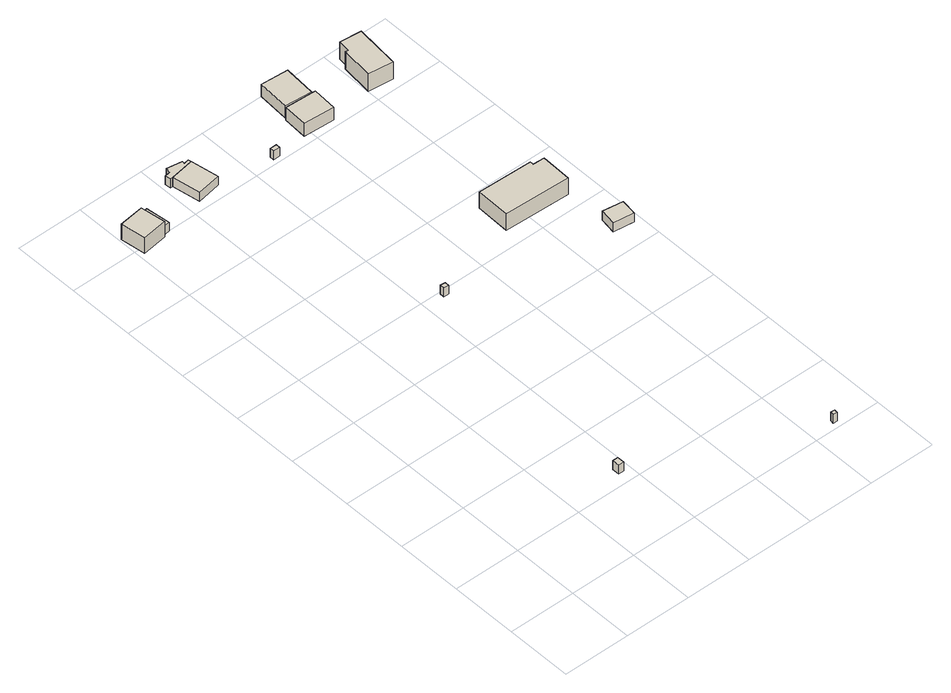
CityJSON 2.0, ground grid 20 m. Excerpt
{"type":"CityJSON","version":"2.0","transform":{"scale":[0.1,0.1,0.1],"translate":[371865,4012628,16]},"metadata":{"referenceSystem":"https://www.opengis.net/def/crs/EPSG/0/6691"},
"CityObjects":{
"building1":{"type":"Building","attributes":{"枝番":1,"利根川水系渡良瀬川洪水浸水想定区域（計画規模）.規模":"L1","利根川水系渡良瀬川洪水浸水想定区域（計画規模）.浸水ランク":"1","利根川水系渡良瀬川洪水浸水想定区域（計画規模）.浸水深":0.46,"利根川水系渡良瀬川洪水浸水想定区域（計画規模）.継続時間":6.4,"利根川水系渡良瀬川洪水浸水想定区域（想定最大規模）.規模":"L2","利根川水系渡良瀬川洪水浸水想定区域（想定最大規模）.浸水ランク":"2","利根川水系渡良瀬川洪水浸水想定区域（想定最大規模）.浸水深":1.32,"利根川水系渡良瀬川洪水浸水想定区域（想定最大規模）.継続時間":33.1,"利根川水系矢場川洪水浸水想定区域（想定最大規模）.規模":"L2","利根川水系矢場川洪水浸水想定区域（想定最大規模）.浸水ランク":"2","利根川水系矢場川洪水浸水想定区域（想定最大規模）.浸水深":0.69,"利根川水系矢場川洪水浸水想定区域（想定最大規模）.継続時間":0.1,"利根川水系多々良川洪水浸水想定区域（想定最大規模）.規模":"L2","利根川水系多々良川洪水浸水想定区域（想定最大規模）.浸水ランク":"1","利根川水系多々良川洪水浸水想定区域（想定最大規模）.浸水深":0.44,"利根川水系利根川洪水浸水想定区域（計画規模）.規模":"L1","利根川水系利根川洪水浸水想定区域（計画規模）.浸水ランク":"2","利根川水系利根川洪水浸水想定区域（計画規模）.浸水深":1.5,"利根川水系利根川洪水浸水想定区域（想定最大規模）.規模":"L2","利根川水系利根川洪水浸水想定区域（想定最大規模）.浸水ランク":"3","利根川水系利根川洪水浸水想定区域（想定最大規模）.浸水深":3.73,"BuildingDetails.prefecture":"10","BuildingDetails.city":"10207"},"geometry":[{"type":"Solid","lod":"1","boundaries":[[[[0,1,2,3]],[[2,4,5,3]],[[1,6,4,2]],[[0,7,6,1]],[[3,5,7,0]],[[4,6,7,5]]]]}]},
"building2":{"type":"Building","attributes":{"枝番":1,"利根川水系渡良瀬川洪水浸水想定区域（計画規模）.規模":"L1","利根川水系渡良瀬川洪水浸水想定区域（計画規模）.浸水ランク":"2","利根川水系渡良瀬川洪水浸水想定区域（計画規模）.浸水深":1.28,"利根川水系渡良瀬川洪水浸水想定区域（計画規模）.継続時間":28.4,"利根川水系渡良瀬川洪水浸水想定区域（想定最大規模）.規模":"L2","利根川水系渡良瀬川洪水浸水想定区域（想定最大規模）.浸水ランク":"2","利根川水系渡良瀬川洪水浸水想定区域（想定最大規模）.浸水深":2.15,"利根川水系渡良瀬川洪水浸水想定区域（想定最大規模）.継続時間":111,"利根川水系矢場川洪水浸水想定区域（想定最大規模）.規模":"L2","利根川水系矢場川洪水浸水想定区域（想定最大規模）.浸水ランク":"2","利根川水系矢場川洪水浸水想定区域（想定最大規模）.浸水深":0.8,"利根川水系矢場川洪水浸水想定区域（想定最大規模）.継続時間":22.4,"利根川水系多々良川洪水浸水想定区域（想定最大規模）.規模":"L2","利根川水系多々良川洪水浸水想定区域（想定最大規模）.浸水ランク":"2","利根川水系多々良川洪水浸水想定区域（想定最大規模）.浸水深":0.54,"利根川水系多々良川洪水浸水想定区域（想定最大規模）.継続時間":14.7,"利根川水系利根川洪水浸水想定区域（計画規模）.規模":"L1","利根川水系利根川洪水浸水想定区域（計画規模）.浸水ランク":"2","利根川水系利根川洪水浸水想定区域（計画規模）.浸水深":2.3,"利根川水系利根川洪水浸水想定区域（想定最大規模）.規模":"L2","利根川水系利根川洪水浸水想定区域（想定最大規模）.浸水ランク":"3","利根川水系利根川洪水浸水想定区域（想定最大規模）.浸水深":4.53,"usage":"411","measuredHeight":5.8,"BuildingDetails.prefecture":"10","BuildingDetails.city":"10207","BuildingDetails.surveyYear":2016},"geometry":[{"type":"Solid","lod":"1","boundaries":[[[[8,9,10,11,12]],[[11,13,14,12]],[[10,15,13,11]],[[9,16,15,10]],[[8,17,16,9]],[[12,14,17,8]],[[13,15,16,17,14]]]]}]},
"building3":{"type":"Building","attributes":{"枝番":1,"利根川水系渡良瀬川洪水浸水想定区域（計画規模）.規模":"L1","利根川水系渡良瀬川洪水浸水想定区域（計画規模）.浸水ランク":"2","利根川水系渡良瀬川洪水浸水想定区域（計画規模）.浸水深":1.38,"利根川水系渡良瀬川洪水浸水想定区域（計画規模）.継続時間":28.4,"利根川水系渡良瀬川洪水浸水想定区域（想定最大規模）.規模":"L2","利根川水系渡良瀬川洪水浸水想定区域（想定最大規模）.浸水ランク":"2","利根川水系渡良瀬川洪水浸水想定区域（想定最大規模）.浸水深":2.25,"利根川水系渡良瀬川洪水浸水想定区域（想定最大規模）.継続時間":111,"利根川水系矢場川洪水浸水想定区域（想定最大規模）.規模":"L2","利根川水系矢場川洪水浸水想定区域（想定最大規模）.浸水ランク":"2","利根川水系矢場川洪水浸水想定区域（想定最大規模）.浸水深":0.9,"利根川水系矢場川洪水浸水想定区域（想定最大規模）.継続時間":22.4,"利根川水系多々良川洪水浸水想定区域（想定最大規模）.規模":"L2","利根川水系多々良川洪水浸水想定区域（想定最大規模）.浸水ランク":"2","利根川水系多々良川洪水浸水想定区域（想定最大規模）.浸水深":0.64,"利根川水系多々良川洪水浸水想定区域（想定最大規模）.継続時間":14.7,"利根川水系利根川洪水浸水想定区域（計画規模）.規模":"L1","利根川水系利根川洪水浸水想定区域（計画規模）.浸水ランク":"2","利根川水系利根川洪水浸水想定区域（計画規模）.浸水深":2.4,"利根川水系利根川洪水浸水想定区域（想定最大規模）.規模":"L2","利根川水系利根川洪水浸水想定区域（想定最大規模）.浸水ランク":"3","利根川水系利根川洪水浸水想定区域（想定最大規模）.浸水深":4.63,"usage":"411","BuildingDetails.prefecture":"10","BuildingDetails.city":"10207","BuildingDetails.surveyYear":2016},"geometry":[{"type":"Solid","lod":"1","boundaries":[[[[18,19,20,21]],[[20,22,23,21]],[[19,24,22,20]],[[18,25,24,19]],[[21,23,25,18]],[[22,24,25,23]]]]}]},
"building4":{"type":"Building","attributes":{"枝番":1,"利根川水系渡良瀬川洪水浸水想定区域（計画規模）.規模":"L1","利根川水系渡良瀬川洪水浸水想定区域（計画規模）.浸水ランク":"2","利根川水系渡良瀬川洪水浸水想定区域（計画規模）.浸水深":1.35,"利根川水系渡良瀬川洪水浸水想定区域（計画規模）.継続時間":4.4,"利根川水系渡良瀬川洪水浸水想定区域（想定最大規模）.規模":"L2","利根川水系渡良瀬川洪水浸水想定区域（想定最大規模）.浸水ランク":"2","利根川水系渡良瀬川洪水浸水想定区域（想定最大規模）.浸水深":2.22,"利根川水系渡良瀬川洪水浸水想定区域（想定最大規模）.継続時間":23.1,"利根川水系矢場川洪水浸水想定区域（想定最大規模）.規模":"L2","利根川水系矢場川洪水浸水想定区域（想定最大規模）.浸水ランク":"2","利根川水系矢場川洪水浸水想定区域（想定最大規模）.浸水深":0.88,"利根川水系多々良川洪水浸水想定区域（想定最大規模）.規模":"L2","利根川水系多々良川洪水浸水想定区域（想定最大規模）.浸水ランク":"2","利根川水系多々良川洪水浸水想定区域（想定最大規模）.浸水深":0.64,"利根川水系利根川洪水浸水想定区域（計画規模）.規模":"L1","利根川水系利根川洪水浸水想定区域（計画規模）.浸水ランク":"2","利根川水系利根川洪水浸水想定区域（計画規模）.浸水深":2.4,"利根川水系利根川洪水浸水想定区域（想定最大規模）.規模":"L2","利根川水系利根川洪水浸水想定区域（想定最大規模）.浸水ランク":"3","利根川水系利根川洪水浸水想定区域（想定最大規模）.浸水深":4.63,"BuildingDetails.prefecture":"10","BuildingDetails.city":"10207"},"geometry":[{"type":"Solid","lod":"1","boundaries":[[[[26,27,28,29]],[[28,30,31,29]],[[27,32,30,28]],[[26,33,32,27]],[[29,31,33,26]],[[30,32,33,31]]]]}]},
"building5":{"type":"Building","attributes":{"枝番":1,"利根川水系渡良瀬川洪水浸水想定区域（計画規模）.規模":"L1","利根川水系渡良瀬川洪水浸水想定区域（計画規模）.浸水ランク":"2","利根川水系渡良瀬川洪水浸水想定区域（計画規模）.浸水深":1.15,"利根川水系渡良瀬川洪水浸水想定区域（計画規模）.継続時間":5,"利根川水系渡良瀬川洪水浸水想定区域（想定最大規模）.規模":"L2","利根川水系渡良瀬川洪水浸水想定区域（想定最大規模）.浸水ランク":"2","利根川水系渡良瀬川洪水浸水想定区域（想定最大規模）.浸水深":2.02,"利根川水系渡良瀬川洪水浸水想定区域（想定最大規模）.継続時間":25.4,"利根川水系矢場川洪水浸水想定区域（想定最大規模）.規模":"L2","利根川水系矢場川洪水浸水想定区域（想定最大規模）.浸水ランク":"2","利根川水系矢場川洪水浸水想定区域（想定最大規模）.浸水深":0.69,"利根川水系多々良川洪水浸水想定区域（想定最大規模）.規模":"L2","利根川水系多々良川洪水浸水想定区域（想定最大規模）.浸水ランク":"1","利根川水系多々良川洪水浸水想定区域（想定最大規模）.浸水深":0.44,"利根川水系利根川洪水浸水想定区域（計画規模）.規模":"L1","利根川水系利根川洪水浸水想定区域（計画規模）.浸水ランク":"2","利根川水系利根川洪水浸水想定区域（計画規模）.浸水深":2.2,"利根川水系利根川洪水浸水想定区域（想定最大規模）.規模":"L2","利根川水系利根川洪水浸水想定区域（想定最大規模）.浸水ランク":"3","利根川水系利根川洪水浸水想定区域（想定最大規模）.浸水深":4.43,"usage":"411","measuredHeight":3.8,"BuildingDetails.prefecture":"10","BuildingDetails.city":"10207","BuildingDetails.surveyYear":2016},"geometry":[{"type":"Solid","lod":"1","boundaries":[[[[34,35,36,37]],[[36,38,39,37]],[[35,40,38,36]],[[34,41,40,35]],[[37,39,41,34]],[[38,40,41,39]]]]}]},
"building6":{"type":"Building","attributes":{"枝番":1,"利根川水系渡良瀬川洪水浸水想定区域（計画規模）.規模":"L1","利根川水系渡良瀬川洪水浸水想定区域（計画規模）.浸水ランク":"2","利根川水系渡良瀬川洪水浸水想定区域（計画規模）.浸水深":1.06,"利根川水系渡良瀬川洪水浸水想定区域（計画規模）.継続時間":5,"利根川水系渡良瀬川洪水浸水想定区域（想定最大規模）.規模":"L2","利根川水系渡良瀬川洪水浸水想定区域（想定最大規模）.浸水ランク":"2","利根川水系渡良瀬川洪水浸水想定区域（想定最大規模）.浸水深":1.92,"利根川水系渡良瀬川洪水浸水想定区域（想定最大規模）.継続時間":25.4,"利根川水系矢場川洪水浸水想定区域（想定最大規模）.規模":"L2","利根川水系矢場川洪水浸水想定区域（想定最大規模）.浸水ランク":"2","利根川水系矢場川洪水浸水想定区域（想定最大規模）.浸水深":0.58,"利根川水系多々良川洪水浸水想定区域（想定最大規模）.規模":"L2","利根川水系多々良川洪水浸水想定区域（想定最大規模）.浸水ランク":"1","利根川水系多々良川洪水浸水想定区域（想定最大規模）.浸水深":0.34,"利根川水系利根川洪水浸水想定区域（計画規模）.規模":"L1","利根川水系利根川洪水浸水想定区域（計画規模）.浸水ランク":"2","利根川水系利根川洪水浸水想定区域（計画規模）.浸水深":2.1,"利根川水系利根川洪水浸水想定区域（想定最大規模）.規模":"L2","利根川水系利根川洪水浸水想定区域（想定最大規模）.浸水ランク":"3","利根川水系利根川洪水浸水想定区域（想定最大規模）.浸水深":4.33,"measuredHeight":3.1,"BuildingDetails.prefecture":"10","BuildingDetails.city":"10207"},"geometry":[{"type":"Solid","lod":"1","boundaries":[[[[42,43,44,45,46,47,35,34,48]],[[34,41,49,48]],[[35,40,41,34]],[[47,50,40,35]],[[46,51,50,47]],[[45,52,51,46]],[[44,53,52,45]],[[43,54,53,44]],[[42,55,54,43]],[[48,49,55,42]],[[41,40,50,51,52,53,54,55,49]]]]}]},
"building7":{"type":"Building","attributes":{"枝番":1,"利根川水系渡良瀬川洪水浸水想定区域（計画規模）.規模":"L1","利根川水系渡良瀬川洪水浸水想定区域（計画規模）.浸水ランク":"1","利根川水系渡良瀬川洪水浸水想定区域（計画規模）.浸水深":0.24,"利根川水系渡良瀬川洪水浸水想定区域（想定最大規模）.規模":"L2","利根川水系渡良瀬川洪水浸水想定区域（想定最大規模）.浸水ランク":"2","利根川水系渡良瀬川洪水浸水想定区域（想定最大規模）.浸水深":1.11,"利根川水系渡良瀬川洪水浸水想定区域（想定最大規模）.継続時間":10.5,"利根川水系利根川洪水浸水想定区域（計画規模）.規模":"L1","利根川水系利根川洪水浸水想定区域（計画規模）.浸水ランク":"2","利根川水系利根川洪水浸水想定区域（計画規模）.浸水深":1.3,"利根川水系利根川洪水浸水想定区域（想定最大規模）.規模":"L2","利根川水系利根川洪水浸水想定区域（想定最大規模）.浸水ランク":"3","利根川水系利根川洪水浸水想定区域（想定最大規模）.浸水深":3.53,"BuildingDetails.prefecture":"10","BuildingDetails.city":"10207"},"geometry":[{"type":"Solid","lod":"1","boundaries":[[[[56,57,58,59]],[[58,60,61,59]],[[57,62,60,58]],[[56,63,62,57]],[[59,61,63,56]],[[60,62,63,61]]]]}]},
"building8":{"type":"Building","attributes":{"枝番":1,"利根川水系渡良瀬川洪水浸水想定区域（計画規模）.規模":"L1","利根川水系渡良瀬川洪水浸水想定区域（計画規模）.浸水ランク":"2","利根川水系渡良瀬川洪水浸水想定区域（計画規模）.浸水深":0.93,"利根川水系渡良瀬川洪水浸水想定区域（計画規模）.継続時間":5,"利根川水系渡良瀬川洪水浸水想定区域（想定最大規模）.規模":"L2","利根川水系渡良瀬川洪水浸水想定区域（想定最大規模）.浸水ランク":"2","利根川水系渡良瀬川洪水浸水想定区域（想定最大規模）.浸水深":1.77,"利根川水系渡良瀬川洪水浸水想定区域（想定最大規模）.継続時間":25.4,"利根川水系矢場川洪水浸水想定区域（想定最大規模）.規模":"L2","利根川水系矢場川洪水浸水想定区域（想定最大規模）.浸水ランク":"1","利根川水系矢場川洪水浸水想定区域（想定最大規模）.浸水深":0.49,"利根川水系多々良川洪水浸水想定区域（想定最大規模）.規模":"L2","利根川水系多々良川洪水浸水想定区域（想定最大規模）.浸水ランク":"1","利根川水系多々良川洪水浸水想定区域（想定最大規模）.浸水深":0.24,"利根川水系利根川洪水浸水想定区域（計画規模）.規模":"L1","利根川水系利根川洪水浸水想定区域（計画規模）.浸水ランク":"2","利根川水系利根川洪水浸水想定区域（計画規模）.浸水深":2,"利根川水系利根川洪水浸水想定区域（想定最大規模）.規模":"L2","利根川水系利根川洪水浸水想定区域（想定最大規模）.浸水ランク":"3","利根川水系利根川洪水浸水想定区域（想定最大規模）.浸水深":4.23,"BuildingDetails.prefecture":"10","BuildingDetails.city":"10207"},"geometry":[{"type":"Solid","lod":"1","boundaries":[[[[64,65,66,67]],[[66,68,69,67]],[[65,70,68,66]],[[64,71,70,65]],[[67,69,71,64]],[[68,70,71,69]]]]}]},
"building9":{"type":"Building","attributes":{"枝番":1,"利根川水系渡良瀬川洪水浸水想定区域（計画規模）.規模":"L1","利根川水系渡良瀬川洪水浸水想定区域（計画規模）.浸水ランク":"2","利根川水系渡良瀬川洪水浸水想定区域（計画規模）.浸水深":0.72,"利根川水系渡良瀬川洪水浸水想定区域（計画規模）.継続時間":3.9,"利根川水系渡良瀬川洪水浸水想定区域（想定最大規模）.規模":"L2","利根川水系渡良瀬川洪水浸水想定区域（想定最大規模）.浸水ランク":"2","利根川水系渡良瀬川洪水浸水想定区域（想定最大規模）.浸水深":1.55,"利根川水系渡良瀬川洪水浸水想定区域（想定最大規模）.継続時間":21,"利根川水系矢場川洪水浸水想定区域（想定最大規模）.規模":"L2","利根川水系矢場川洪水浸水想定区域（想定最大規模）.浸水ランク":"1","利根川水系矢場川洪水浸水想定区域（想定最大規模）.浸水深":0.28,"利根川水系多々良川洪水浸水想定区域（想定最大規模）.規模":"L2","利根川水系多々良川洪水浸水想定区域（想定最大規模）.浸水ランク":"1","利根川水系多々良川洪水浸水想定区域（想定最大規模）.浸水深":0.04,"利根川水系利根川洪水浸水想定区域（計画規模）.規模":"L1","利根川水系利根川洪水浸水想定区域（計画規模）.浸水ランク":"2","利根川水系利根川洪水浸水想定区域（計画規模）.浸水深":1.8,"利根川水系利根川洪水浸水想定区域（想定最大規模）.規模":"L2","利根川水系利根川洪水浸水想定区域（想定最大規模）.浸水ランク":"3","利根川水系利根川洪水浸水想定区域（想定最大規模）.浸水深":4.03,"usage":"411","measuredHeight":4.8,"BuildingDetails.prefecture":"10","BuildingDetails.city":"10207","BuildingDetails.surveyYear":2016},"geometry":[{"type":"Solid","lod":"1","boundaries":[[[[72,73,74,75]],[[74,76,77,75]],[[73,78,76,74]],[[72,79,78,73]],[[75,77,79,72]],[[76,78,79,77]]]]}]},
"building10":{"type":"Building","attributes":{"枝番":1,"利根川水系渡良瀬川洪水浸水想定区域（計画規模）.規模":"L1","利根川水系渡良瀬川洪水浸水想定区域（計画規模）.浸水ランク":"2","利根川水系渡良瀬川洪水浸水想定区域（計画規模）.浸水深":0.71,"利根川水系渡良瀬川洪水浸水想定区域（計画規模）.継続時間":3.9,"利根川水系渡良瀬川洪水浸水想定区域（想定最大規模）.規模":"L2","利根川水系渡良瀬川洪水浸水想定区域（想定最大規模）.浸水ランク":"2","利根川水系渡良瀬川洪水浸水想定区域（想定最大規模）.浸水深":1.52,"利根川水系渡良瀬川洪水浸水想定区域（想定最大規模）.継続時間":21,"利根川水系矢場川洪水浸水想定区域（想定最大規模）.規模":"L2","利根川水系矢場川洪水浸水想定区域（想定最大規模）.浸水ランク":"1","利根川水系矢場川洪水浸水想定区域（想定最大規模）.浸水深":0.28,"利根川水系多々良川洪水浸水想定区域（想定最大規模）.規模":"L2","利根川水系多々良川洪水浸水想定区域（想定最大規模）.浸水ランク":"1","利根川水系多々良川洪水浸水想定区域（想定最大規模）.浸水深":0.04,"利根川水系利根川洪水浸水想定区域（計画規模）.規模":"L1","利根川水系利根川洪水浸水想定区域（計画規模）.浸水ランク":"2","利根川水系利根川洪水浸水想定区域（計画規模）.浸水深":1.8,"利根川水系利根川洪水浸水想定区域（想定最大規模）.規模":"L2","利根川水系利根川洪水浸水想定区域（想定最大規模）.浸水ランク":"3","利根川水系利根川洪水浸水想定区域（想定最大規模）.浸水深":4.03,"usage":"411","measuredHeight":5,"BuildingDetails.prefecture":"10","BuildingDetails.city":"10207","BuildingDetails.surveyYear":2016},"geometry":[{"type":"Solid","lod":"1","boundaries":[[[[80,81,82,83]],[[82,84,85,83]],[[81,86,84,82]],[[80,87,86,81]],[[83,85,87,80]],[[84,86,87,85]]]]}]},
"building11":{"type":"Building","attributes":{"枝番":1,"利根川水系渡良瀬川洪水浸水想定区域（計画規模）.規模":"L1","利根川水系渡良瀬川洪水浸水想定区域（計画規模）.浸水ランク":"2","利根川水系渡良瀬川洪水浸水想定区域（計画規模）.浸水深":0.64,"利根川水系渡良瀬川洪水浸水想定区域（計画規模）.継続時間":4.4,"利根川水系渡良瀬川洪水浸水想定区域（想定最大規模）.規模":"L2","利根川水系渡良瀬川洪水浸水想定区域（想定最大規模）.浸水ランク":"2","利根川水系渡良瀬川洪水浸水想定区域（想定最大規模）.浸水深":1.51,"利根川水系渡良瀬川洪水浸水想定区域（想定最大規模）.継続時間":23.8,"利根川水系矢場川洪水浸水想定区域（想定最大規模）.規模":"L2","利根川水系矢場川洪水浸水想定区域（想定最大規模）.浸水ランク":"1","利根川水系矢場川洪水浸水想定区域（想定最大規模）.浸水深":0.18,"利根川水系多々良川洪水浸水想定区域（想定最大規模）.規模":"L2","利根川水系利根川洪水浸水想定区域（計画規模）.規模":"L1","利根川水系利根川洪水浸水想定区域（計画規模）.浸水ランク":"2","利根川水系利根川洪水浸水想定区域（計画規模）.浸水深":1.7,"利根川水系利根川洪水浸水想定区域（想定最大規模）.規模":"L2","利根川水系利根川洪水浸水想定区域（想定最大規模）.浸水ランク":"3","利根川水系利根川洪水浸水想定区域（想定最大規模）.浸水深":3.93,"measuredHeight":6.3,"BuildingDetails.prefecture":"10","BuildingDetails.city":"10207"},"geometry":[{"type":"Solid","lod":"1","boundaries":[[[[88,89,90,91,92,93]],[[92,94,95,93]],[[91,96,94,92]],[[90,97,96,91]],[[89,98,97,90]],[[88,99,98,89]],[[93,95,99,88]],[[94,96,97,98,99,95]]]]}]},
"building12":{"type":"Building","attributes":{"枝番":1,"利根川水系渡良瀬川洪水浸水想定区域（計画規模）.規模":"L1","利根川水系渡良瀬川洪水浸水想定区域（計画規模）.浸水ランク":"2","利根川水系渡良瀬川洪水浸水想定区域（計画規模）.浸水深":1.45,"利根川水系渡良瀬川洪水浸水想定区域（計画規模）.継続時間":50.8,"利根川水系渡良瀬川洪水浸水想定区域（想定最大規模）.規模":"L2","利根川水系渡良瀬川洪水浸水想定区域（想定最大規模）.浸水ランク":"2","利根川水系渡良瀬川洪水浸水想定区域（想定最大規模）.浸水深":2.31,"利根川水系渡良瀬川洪水浸水想定区域（想定最大規模）.継続時間":149.6,"利根川水系矢場川洪水浸水想定区域（想定最大規模）.規模":"L2","利根川水系矢場川洪水浸水想定区域（想定最大規模）.浸水ランク":"2","利根川水系矢場川洪水浸水想定区域（想定最大規模）.浸水深":0.97,"利根川水系矢場川洪水浸水想定区域（想定最大規模）.継続時間":36,"利根川水系多々良川洪水浸水想定区域（想定最大規模）.規模":"L2","利根川水系多々良川洪水浸水想定区域（想定最大規模）.浸水ランク":"2","利根川水系多々良川洪水浸水想定区域（想定最大規模）.浸水深":0.74,"利根川水系多々良川洪水浸水想定区域（想定最大規模）.継続時間":25.6,"利根川水系利根川洪水浸水想定区域（計画規模）.規模":"L1","利根川水系利根川洪水浸水想定区域（計画規模）.浸水ランク":"2","利根川水系利根川洪水浸水想定区域（計画規模）.浸水深":2.5,"利根川水系利根川洪水浸水想定区域（想定最大規模）.規模":"L2","利根川水系利根川洪水浸水想定区域（想定最大規模）.浸水ランク":"3","利根川水系利根川洪水浸水想定区域（想定最大規模）.浸水深":4.73,"BuildingDetails.prefecture":"10","BuildingDetails.city":"10207"},"geometry":[{"type":"Solid","lod":"1","boundaries":[[[[100,101,102,103]],[[102,104,105,103]],[[101,106,104,102]],[[100,107,106,101]],[[103,105,107,100]],[[104,106,107,105]]]]}]},
"building13":{"type":"Building","attributes":{"枝番":1,"利根川水系渡良瀬川洪水浸水想定区域（計画規模）.規模":"L1","利根川水系渡良瀬川洪水浸水想定区域（計画規模）.浸水ランク":"2","利根川水系渡良瀬川洪水浸水想定区域（計画規模）.浸水深":0.56,"利根川水系渡良瀬川洪水浸水想定区域（計画規模）.継続時間":0.5,"利根川水系渡良瀬川洪水浸水想定区域（想定最大規模）.規模":"L2","利根川水系渡良瀬川洪水浸水想定区域（想定最大規模）.浸水ランク":"2","利根川水系渡良瀬川洪水浸水想定区域（想定最大規模）.浸水深":1.39,"利根川水系渡良瀬川洪水浸水想定区域（想定最大規模）.継続時間":15.1,"利根川水系矢場川洪水浸水想定区域（想定最大規模）.規模":"L2","利根川水系矢場川洪水浸水想定区域（想定最大規模）.浸水ランク":"1","利根川水系矢場川洪水浸水想定区域（想定最大規模）.浸水深":0.16,"利根川水系多々良川洪水浸水想定区域（想定最大規模）.規模":"L2","利根川水系利根川洪水浸水想定区域（計画規模）.規模":"L1","利根川水系利根川洪水浸水想定区域（計画規模）.浸水ランク":"2","利根川水系利根川洪水浸水想定区域（計画規模）.浸水深":1.7,"利根川水系利根川洪水浸水想定区域（想定最大規模）.規模":"L2","利根川水系利根川洪水浸水想定区域（想定最大規模）.浸水ランク":"3","利根川水系利根川洪水浸水想定区域（想定最大規模）.浸水深":3.93,"usage":"411","measuredHeight":6.5,"BuildingDetails.prefecture":"10","BuildingDetails.city":"10207","BuildingDetails.surveyYear":2016},"geometry":[{"type":"Solid","lod":"1","boundaries":[[[[108,109,110,111,112,113]],[[112,114,115,113]],[[111,116,114,112]],[[110,117,116,111]],[[109,118,117,110]],[[108,119,118,109]],[[113,115,119,108]],[[114,116,117,118,119,115]]]]}]}
},
"vertices":[
[358,230,9],[358,252,9],[375,252,9],[375,230,9],[375,252,39],[375,230,39],[358,252,39],[358,230,39],
[7,1655,2],[81,1665,2],[91,1594,2],[91,1591,2],[17,1581,2],[91,1591,55],[17,1581,55],[91,1594,55],[81,1665,55],[7,1655,55],
[81,1665,6],[102,1668,6],[111,1596,6],[91,1594,6],[111,1596,36],[91,1594,36],[102,1668,36],[81,1665,36],
[455,977,8],[455,990,8],[470,989,8],[470,976,8],[470,989,38],[470,976,38],[455,990,38],[455,977,38],
[219,1705,9],[291,1717,9],[305,1634,9],[233,1622,9],[305,1634,39],[233,1622,39],[291,1717,39],[219,1705,39],
[210,1721,9],[226,1723,9],[229,1739,9],[275,1731,9],[274,1723,9],[289,1726,9],[212,1704,9],[212,1704,39],[289,1726,39],[274,1723,39],[275,1731,39],[229,1739,39],[226,1723,39],[210,1721,39],
[861,7,17],[862,18,17],[874,17,17],[873,6,17],[874,17,47],[873,6,47],[862,18,47],[861,7,47],
[463,1608,11],[463,1621,11],[483,1620,11],[483,1608,11],[483,1620,41],[483,1608,41],[463,1621,41],[463,1608,41],
[573,1619,12],[577,1691,12],[670,1686,12],[665,1613,12],[670,1686,55],[665,1613,55],[577,1691,55],[573,1619,55],
[581,1697,12],[588,1793,12],[669,1787,12],[662,1691,12],[669,1787,53],[662,1691,53],[588,1793,53],[581,1697,53],
[721,1046,11],[724,1148,11],[887,1143,11],[887,1132,11],[921,1131,11],[918,1039,11],[921,1131,66],[918,1039,66],[887,1132,66],[887,1143,66],[724,1148,66],[721,1046,66],
[915,872,6],[923,921,6],[984,912,6],[977,864,6],[984,912,36],[977,864,36],[923,921,36],[915,872,36],
[794,1631,12],[805,1727,12],[813,1726,12],[817,1762,12],[881,1755,12],[868,1623,12],[881,1755,71],[868,1623,71],[817,1762,71],[813,1726,71],[805,1727,71],[794,1631,71]
]}
